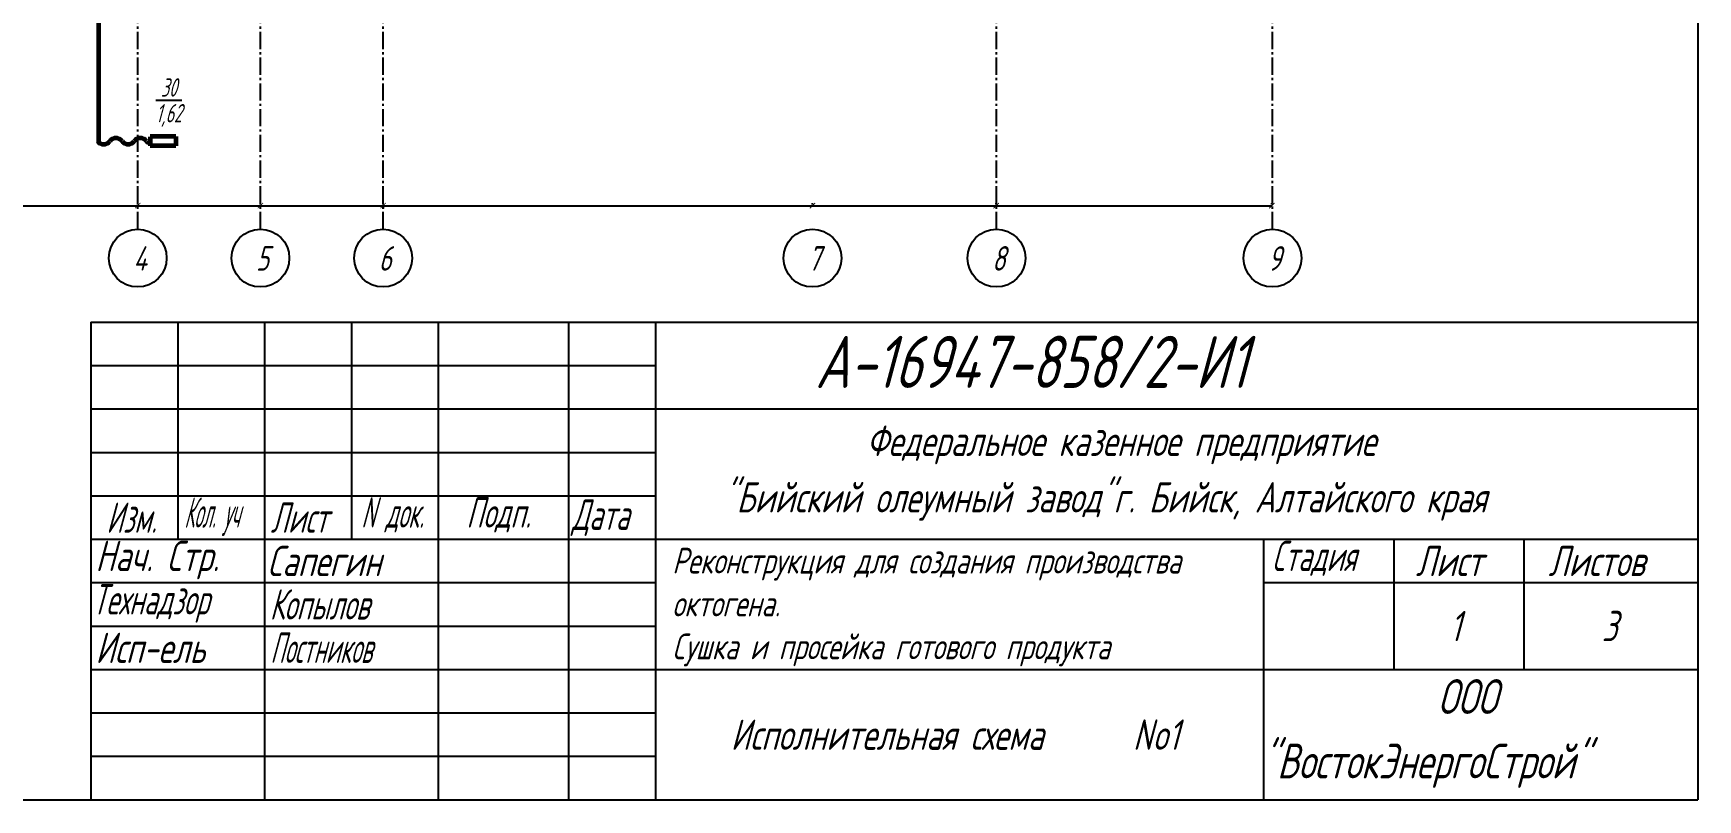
# Model space of a CAD drawing. Header units: millimetres. Extents: x -10490 to 5162, y -5053 to 76.
# Drawn here: x -3520 to -2744, y -1892 to -1535 of the extents above; entities that cross this region are included whole.
import ezdxf

# ---------------------------------------------------------------- set-up
doc = ezdxf.new("R2010")
doc.units = ezdxf.units.MM
doc.linetypes.add('gost6', pattern=[12, 8, -1.5, 1, -1.5])
doc.layers.get('Defpoints').update_dxf_attribs({"color": 33})
for name, color, linetype, lineweight in [('ИИ_ОФОРМЛЕНИЕ_025', 7, 'Continuous', 25), ('КаБель силовой (Вновь)', 1, 'Continuous', 60), ('Осевая', 4, 'gost6', 25), ('Размерная', 4, 'Continuous', 25), ('Рамка толстая', 7, 'Continuous', 60), ('Рамка тонкая', 5, 'Continuous', 25), ('Строительный', 251, 'Continuous', 13), ('Текст', 2, 'Continuous', 25), ('ЭлектрооБорудование (Вновь)', 160, 'Continuous', 60)]:
    doc.layers.add(name, color=color, linetype=linetype, lineweight=lineweight)
doc.styles.add('gost shx', font='gost.shx', dxfattribs={"oblique": 15})
doc.styles.add('SIMPLEX', font='simplex.shx', dxfattribs={"width": 0.7, "oblique": 15})
doc.styles.get("Standard").update_dxf_attribs({"font": 'arial.ttf'})
doc.dimstyles.new('ISO-25', dxfattribs={"dimtxt": 3, "dimasz": 2.5, "dimexe": 1.25, "dimexo": 0.625, "dimtad": 1, "dimtxsty": 'gost shx', "dimcen": 2.5, "dimclrt": 2, "dimadec": 0, "dimazin": 0, "dimtfac": 1, "dimtmove": 0, "dimatfit": 3, "dimfxl": 1, "dimarcsym": 0})

# ---------------------------------------------------------------- blocks, each defined once
blk = doc.blocks.new('_ArchTick')
at = {"color": 0, "linetype": 'ByBlock', "const_width": 0.15}
blk.add_lwpolyline([(-0.5, -0.5), (0.5, 0.5)], dxfattribs=at)
blk = doc.blocks.new('*D709')
at = {"layer": 'Defpoints', "color": 0, "lineweight": 30, "transparency": 16777216}
for p in [(-3671.16, -1615.07), (-3470.96, -1615.07), (-3470.96, -1615.07)]:
    blk.add_point(p, dxfattribs=at)
at = {"layer": 'Размерная', "color": 0, "lineweight": -2, "transparency": 16777216}
for p, q in [((-3470.96, -1614.44), (-3470.96, -1613.82)), ((-3671.16, -1615.07), (-3470.96, -1615.07)), ((-3671.16, -1615.69), (-3671.16, -1616.32))]:
    blk.add_line(p, q, dxfattribs=at)
at = {"layer": 'Размерная', "color": 0, "lineweight": -2, "transparency": 16777216, "xscale": 2.5, "yscale": 2.5, "zscale": 2.5, "rotation": 180}
blk.add_blockref('_ArchTick', (-3671.16, -1615.07), dxfattribs=at)
at = {"layer": 'Размерная', "color": 0, "lineweight": -2, "transparency": 16777216, "xscale": 2.5, "yscale": 2.5, "zscale": 2.5}
blk.add_blockref('_ArchTick', (-3470.96, -1615.07), dxfattribs=at)
blk = doc.blocks.new('*D710')
at = {"layer": 'Defpoints', "color": 0, "lineweight": 30, "transparency": 16777216}
for p in [(-3470.96, -1615.07), (-3413.76, -1615.07), (-3413.76, -1615.07)]:
    blk.add_point(p, dxfattribs=at)
at = {"layer": 'Размерная', "color": 0, "lineweight": -2, "transparency": 16777216}
for p, q in [((-3470.96, -1614.44), (-3470.96, -1613.82)), ((-3413.76, -1614.44), (-3413.76, -1613.82)), ((-3470.96, -1615.07), (-3413.76, -1615.07))]:
    blk.add_line(p, q, dxfattribs=at)
at = {"layer": 'Размерная', "color": 0, "lineweight": -2, "transparency": 16777216, "xscale": 2.5, "yscale": 2.5, "zscale": 2.5, "rotation": 180}
blk.add_blockref('_ArchTick', (-3470.96, -1615.07), dxfattribs=at)
at = {"layer": 'Размерная', "color": 0, "lineweight": -2, "transparency": 16777216, "xscale": 2.5, "yscale": 2.5, "zscale": 2.5}
blk.add_blockref('_ArchTick', (-3413.76, -1615.07), dxfattribs=at)
blk = doc.blocks.new('*D711')
at = {"layer": 'Defpoints', "color": 0, "lineweight": 30, "transparency": 16777216}
for p in [(-3413.76, -1615.07), (-3356.56, -1615.07), (-3356.56, -1615.07)]:
    blk.add_point(p, dxfattribs=at)
at = {"layer": 'Размерная', "color": 0, "lineweight": -2, "transparency": 16777216}
for p, q in [((-3413.76, -1614.44), (-3413.76, -1613.82)), ((-3356.56, -1614.44), (-3356.56, -1613.82)), ((-3413.76, -1615.07), (-3356.56, -1615.07))]:
    blk.add_line(p, q, dxfattribs=at)
at = {"layer": 'Размерная', "color": 0, "lineweight": -2, "transparency": 16777216, "xscale": 2.5, "yscale": 2.5, "zscale": 2.5, "rotation": 180}
blk.add_blockref('_ArchTick', (-3413.76, -1615.07), dxfattribs=at)
at = {"layer": 'Размерная', "color": 0, "lineweight": -2, "transparency": 16777216, "xscale": 2.5, "yscale": 2.5, "zscale": 2.5}
blk.add_blockref('_ArchTick', (-3356.56, -1615.07), dxfattribs=at)
blk = doc.blocks.new('*D712')
at = {"layer": 'Defpoints', "color": 0, "lineweight": 30, "transparency": 16777216}
for p in [(-3356.56, -1615.07), (-3156.36, -1615.07), (-3156.36, -1615.07)]:
    blk.add_point(p, dxfattribs=at)
at = {"layer": 'Размерная', "color": 0, "lineweight": -2, "transparency": 16777216}
for p, q in [((-3156.36, -1614.44), (-3156.36, -1613.82)), ((-3356.56, -1615.07), (-3156.36, -1615.07)), ((-3356.56, -1615.69), (-3356.56, -1616.32))]:
    blk.add_line(p, q, dxfattribs=at)
at = {"layer": 'Размерная', "color": 0, "lineweight": -2, "transparency": 16777216, "xscale": 2.5, "yscale": 2.5, "zscale": 2.5, "rotation": 180}
blk.add_blockref('_ArchTick', (-3356.56, -1615.07), dxfattribs=at)
at = {"layer": 'Размерная', "color": 0, "lineweight": -2, "transparency": 16777216, "xscale": 2.5, "yscale": 2.5, "zscale": 2.5}
blk.add_blockref('_ArchTick', (-3156.36, -1615.07), dxfattribs=at)
blk = doc.blocks.new('*D713')
at = {"layer": 'Defpoints', "color": 0, "lineweight": 30, "transparency": 16777216}
for p in [(-3156.36, -1615.07), (-3070.71, -1615.07), (-3070.71, -1615.07)]:
    blk.add_point(p, dxfattribs=at)
at = {"layer": 'Размерная', "color": 0, "lineweight": -2, "transparency": 16777216}
for p, q in [((-3156.36, -1614.44), (-3156.36, -1613.82)), ((-3070.71, -1614.44), (-3070.71, -1613.82)), ((-3156.36, -1615.07), (-3070.71, -1615.07))]:
    blk.add_line(p, q, dxfattribs=at)
at = {"layer": 'Размерная', "color": 0, "lineweight": -2, "transparency": 16777216, "xscale": 2.5, "yscale": 2.5, "zscale": 2.5, "rotation": 180}
blk.add_blockref('_ArchTick', (-3156.36, -1615.07), dxfattribs=at)
at = {"layer": 'Размерная', "color": 0, "lineweight": -2, "transparency": 16777216, "xscale": 2.5, "yscale": 2.5, "zscale": 2.5}
blk.add_blockref('_ArchTick', (-3070.71, -1615.07), dxfattribs=at)
blk = doc.blocks.new('*D714')
at = {"layer": 'Defpoints', "color": 0, "lineweight": 30, "transparency": 16777216}
for p in [(-3070.71, -1615.07), (-2942.16, -1615.07), (-2942.16, -1615.07)]:
    blk.add_point(p, dxfattribs=at)
at = {"layer": 'Размерная', "color": 0, "lineweight": -2, "transparency": 16777216}
for p, q in [((-3070.71, -1614.44), (-3070.71, -1613.82)), ((-2942.16, -1614.44), (-2942.16, -1613.82)), ((-3070.71, -1615.07), (-2942.16, -1615.07))]:
    blk.add_line(p, q, dxfattribs=at)
at = {"layer": 'Размерная', "color": 0, "lineweight": -2, "transparency": 16777216, "xscale": 2.5, "yscale": 2.5, "zscale": 2.5, "rotation": 180}
blk.add_blockref('_ArchTick', (-3070.71, -1615.07), dxfattribs=at)
at = {"layer": 'Размерная', "color": 0, "lineweight": -2, "transparency": 16777216, "xscale": 2.5, "yscale": 2.5, "zscale": 2.5}
blk.add_blockref('_ArchTick', (-2942.16, -1615.07), dxfattribs=at)

msp = doc.modelspace()

# ---------------------------------------------------------------- linework, layer by layer
at = {"color": 18, "lineweight": -2, "true_color": 0x000000}
for p, q in [((-3492.82804, -1669.40282), (-2743.57804, -1669.40282)), ((-3492.82804, -1669.40282), (-3492.82804, -1892.15282)), ((-3452.32804, -1669.40282), (-3452.32804, -1770.65282)), ((-3411.82804, -1669.40282), (-3411.82804, -1892.15282)), ((-3371.32804, -1669.40282), (-3371.32804, -1770.65282)), ((-3330.82804, -1669.40282), (-3330.82804, -1892.15282)), ((-3270.07804, -1669.40282), (-3270.07804, -1892.15282)), ((-3229.57804, -1669.40282), (-3229.57804, -1892.15282)), ((-3492.82804, -1689.65282), (-3229.57804, -1689.65282)), ((-2743.57804, -1706.52782), (-2743.57804, -1892.15282)), ((-3492.82804, -1709.90282), (-3229.57804, -1709.90282)), ((-3229.57804, -1709.90282), (-2743.57804, -1709.90282)), ((-3492.82804, -1730.15282), (-3229.57804, -1730.15282)), ((-3492.82804, -1750.40282), (-3229.57804, -1750.40282)), ((-3492.82804, -1770.65282), (-2743.57804, -1770.65282)), ((-2946.07804, -1770.65282), (-2946.07804, -1892.15282)), ((-2885.32804, -1770.65282), (-2885.32804, -1831.40282)), ((-2824.57804, -1770.65282), (-2824.57804, -1831.40282)), ((-3492.82804, -1790.90282), (-3229.57804, -1790.90282)), ((-2946.07804, -1790.90282), (-2743.57804, -1790.90282)), ((-3492.82804, -1811.15282), (-3229.57804, -1811.15282)), ((-3492.82804, -1831.40282), (-3229.57804, -1831.40282)), ((-3229.57804, -1831.40282), (-2743.57804, -1831.40282)), ((-3492.82804, -1851.65282), (-3229.57804, -1851.65282)), ((-3492.82804, -1871.90282), (-3229.57804, -1871.90282)), ((-3367.95304, -1892.15282), (-2743.57804, -1892.15282))]:
    msp.add_line(p, q, dxfattribs=at)
at = {"layer": 'КаБель силовой (Вновь)'}
msp.add_line((-3489.24875, -1488.12185), (-3489.24875, -1585.49201), dxfattribs=at)
for centre, radius, start, end in [((-3486.85877, -1582.83333), 3.575, 216.86989765, 323.13010235), ((-3481.13877, -1587.12333), 3.575, 36.86989765, 143.13010235), ((-3475.41877, -1582.83333), 3.575, 216.86989765, 323.13010235), ((-3469.69877, -1587.12333), 3.575, 36.86989765, 143.13010235), ((-3465.98652, -1584.72369), 0.88948, 196.63505792, 343.36494208)]:
    msp.add_arc(centre, radius, start, end, dxfattribs=at)
at = {"layer": 'Осевая'}
for p, q in [((-3413.76251, -1626.00446), (-3413.76251, -1414.71204)), ((-3070.56251, -1626.00446), (-3070.56251, -1414.97192)), ((-2941.86251, -1626.00446), (-2941.86251, -1416.43044)), ((-3470.96251, -1626.00446), (-3470.96251, -1496.62067)), ((-3356.56251, -1626.00446), (-3356.56251, -1496.62067))]:
    msp.add_line(p, q, dxfattribs=at)
at = {"layer": 'Рамка толстая', "color": 18, "lineweight": -2, "true_color": 0x000000}
for p in [(-2743.57804, -923.52782), (-4076.70304, -1892.15282)]:
    msp.add_line(p, (-2743.57804, -1892.15282), dxfattribs=at)
at = {"layer": 'Рамка тонкая'}
for centre in [(-3470.96251, -1639.49919), (-3413.76251, -1639.49919), (-3356.56251, -1639.49919), (-3156.36251, -1639.49919), (-3070.56251, -1639.49919), (-2941.86251, -1639.49919)]:
    msp.add_circle(centre, 13.49474, dxfattribs=at)
at = {"layer": 'Строительный'}
for p, q in [((-3413.43872, -1603.08653), (-3413.43872, -1603.08653)), ((-3356.23872, -1603.08653), (-3356.23872, -1603.08653))]:
    msp.add_line(p, q, dxfattribs=at)
at = {"layer": 'ЭлектрооБорудование (Вновь)', "ltscale": 10}
for p, q in [((-3465.14975, -1582.88032), (-3465.14975, -1587.17032)), ((-3453.26527, -1582.83333), (-3465.13427, -1582.83333)), ((-3453.26527, -1582.83333), (-3453.26527, -1587.12333)), ((-3453.26527, -1587.12333), (-3465.13427, -1587.12333))]:
    msp.add_line(p, q, dxfattribs=at)

# ---------------------------------------------------------------- texts
at = {"color": 18, "lineweight": -2, "true_color": 0x000000, "style": 'SIMPLEX', "oblique": 15}
for s, height, width, p in [('А-16947-858/2-И1', 24.3, 0.7, (-3155.07363, -1700.0671)), ('Федеральное казенное предприятие', 14.175, 0.7, (-3131.22752, -1731.84032)), ('"Бийский олеумный завод"г. Бийск, Алтайского края', 14.175, 0.7, (-3197.69858, -1758.16532)), ('Изм.', 14.175, 0.6, (-3485.62848, -1767.61532)), ('Кол. уч', 14.175, 0.4, (-3449.2741, -1765.25282)), ('Лист', 14.175, 0.6, (-3408.95367, -1767.61532)), ('N', 14.175, 0.5, (-3366.75613, -1765.25282)), ('Подп.', 14.175, 0.6, (-3317.75598, -1765.25282)), ('Дата', 14.175, 0.6, (-3268.55237, -1766.26532)), ('док.', 14.175, 0.5, (-3355.48207, -1765.25282)), ('Нач. Стр.', 14.175, 0.7, (-3490.66804, -1785.50282)), ('Сапегин', 14.175, 0.7, (-3410.57237, -1787.86532)), ('Стадия', 14.175, 0.6, (-2942.12627, -1785.50282)), ('Лист', 14.175, 0.7, (-2875.03429, -1787.86532)), ('Листов', 14.175, 0.7, (-2813.18656, -1787.86532)), ('Технадзор', 14.175, 0.6, (-3492.01804, -1805.75282)), ('Копылов', 14.175, 0.6, (-3409.39804, -1808.11532)), ('3', 14.175, 0.7, (-2788.33963, -1818.24032)), ('Исп-ель', 14.175, 0.7, (-3490.66804, -1828.36532)), ('Постников', 14.175, 0.5, (-3409.12804, -1828.36532)), ('ООО', 16.2, 0.7, (-2864.81843, -1852.13496)), ('Исполнительная схема ', 14.175, 0.7, (-3194.48841, -1868.89433)), ('No1', 14.175, 0.7, (-3006.90591, -1868.89433)), ('"ВостокЭнергоСтрой"', 16.2, 0.7, (-2946.47217, -1882.22068))]:
    msp.add_text(s, height=height, dxfattribs=dict(at, width=width)).set_placement(p)
at = {"color": 18, "lineweight": 20, "true_color": 0x000000, "style": 'SIMPLEX', "oblique": 15, "width": 0.7}
msp.add_text('1', height=14.175, dxfattribs=at).set_placement((-2859.21463, -1818.24032))
at = {"layer": 'ИИ_ОФОРМЛЕНИЕ_025', "lineweight": -2, "insert": (-3221.72826, -1774.63969), "char_height": 12, "attachment_point": 1}
msp.add_mtext_dynamic_manual_height_columns('{\\Fsimplex|c204;\\Q15;\\W0.7;\\C2;Реконструкция для создания производства октогена. \\PСушка и просейка готового продукта}', width=276.2589272, gutter_width=12.5, heights=[0], dxfattribs=at)
at = {"layer": 'Текст', "style": 'SIMPLEX', "oblique": 15, "width": 0.7}
for s, p in [('4', (-3473.05816, -1645.37303)), ('5', (-3415.85816, -1645.37303)), ('6', (-3358.65816, -1645.37303)), ('7', (-3158.45816, -1645.37303)), ('8', (-3072.65816, -1645.37303)), ('9', (-2943.95816, -1645.37303))]:
    msp.add_text(s, height=11.44, dxfattribs=at).set_placement(p)
at = {"layer": 'Текст', "insert": (-3456.45646, -1565.92684), "char_height": 8.58, "width": 16.1612605, "attachment_point": 5, "style": 'SIMPLEX'}
msp.add_mtext('\\A1;{\\W0.6;\\S30/1,62;}', dxfattribs=at)

# ---------------------------------------------------------------- dimensions: what is measured, and where the dimension line sits
at = {"layer": 'Размерная'}
for base, p1, p2, picture, middle in [((-3470.96251, -1615.06677), (-3671.16251, -1615.06677), (-3470.96251, -1615.06677), '*D709', (-3571.06251, -1615.06677)), ((-3413.76251, -1615.06677), (-3470.96251, -1615.06677), (-3413.76251, -1615.06677), '*D710', (-3442.36251, -1615.06677)), ((-3356.56251, -1615.06677), (-3413.76251, -1615.06677), (-3356.56251, -1615.06677), '*D711', (-3385.16251, -1615.06677)), ((-3156.36251, -1615.06677), (-3356.56251, -1615.06677), (-3156.36251, -1615.06677), '*D712', (-3256.46251, -1615.06677)), ((-3070.71111, -1615.06677), (-3156.36251, -1615.06677), (-3070.71111, -1615.06677), '*D713', (-3113.53681, -1615.06677)), ((-2942.1597, -1615.06677), (-3070.71111, -1615.06677), (-2942.1597, -1615.06677), '*D714', (-3006.4354, -1615.06677))]:
    dim = msp.add_linear_dim(base=base, p1=p1, p2=p2, text=' ', dimstyle='ISO-25', override={"dimlfac": 100, "dimrnd": 500, "dimblk1": 'ArchTick', "dimblk2": 'ArchTick', "dimsah": 1}, dxfattribs=at)
    dim.commit()
    dim.dimension.update_dxf_attribs({"geometry": picture, "text_midpoint": middle})

doc.saveas('drawing.dxf')
